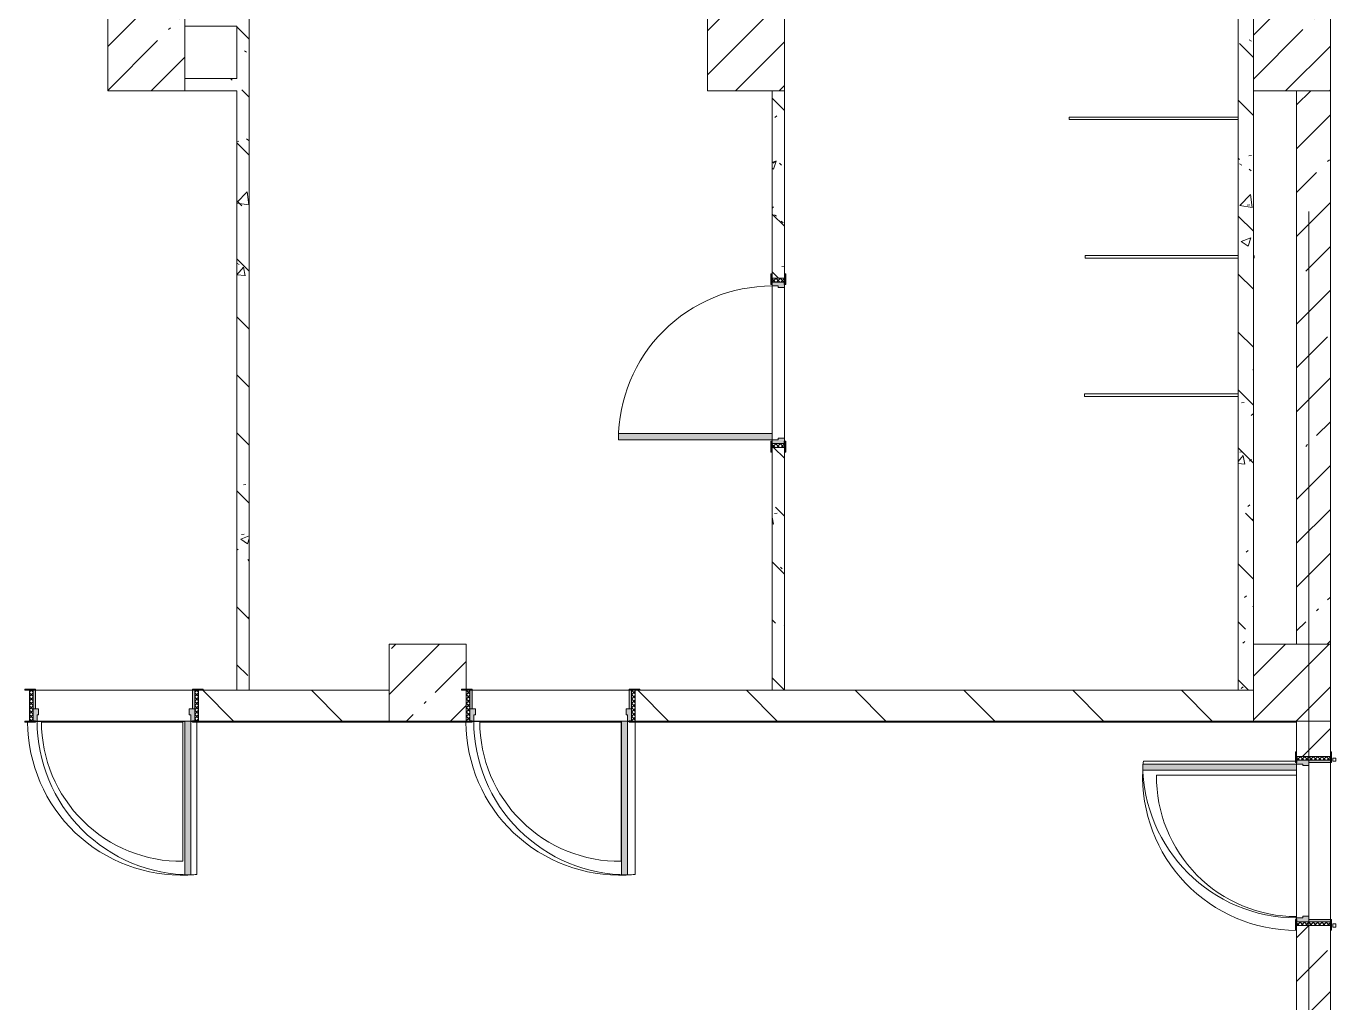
# Model space of a CAD drawing. Header units: millimetres. Extents: x 81663 to 277412, y -8553 to 29000.
# Drawn here: x 224448 to 232963, y 16767 to 23120 of the extents above; entities that cross this region are included whole.
import ezdxf

# ---------------------------------------------------------------- set-up
doc = ezdxf.new("R2010")
doc.units = ezdxf.units.MM
for name, color, linetype, lineweight, true_color in [('A-DOOR-2', 7, 'Continuous', 5, 0xe2e2e2), ('A-DOOR-3', 7, 'Continuous', 5, 0xaaaaaa), ('A-DOOR-FRAM-1', 7, 'Continuous', 5, 0xe2e2e2), ('A-DOOR-FRAM-3', 7, 'Continuous', 5, 0xaaaaaa), ('A-FLOR-2', 7, 'Continuous', 5, 0xaaaaaa), ('I-WALL-5', 7, 'Continuous', 5, 0x787878)]:
    doc.layers.add(name, color=color, linetype=linetype, lineweight=lineweight, true_color=true_color)
for name, color, linetype, lineweight in [('A-GENM', 7, 'Continuous', 5), ('A-WALL', 7, 'Continuous', 9), ('A-WALL-4', 7, 'Continuous', 5), ('I-WALL-3', 7, 'Continuous', 5), ('S-COLS-1', 7, 'Continuous', 5), ('Оси', 7, 'Continuous', 9)]:
    doc.layers.add(name, color=color, linetype=linetype, lineweight=lineweight)
pattern_1 = [(45, (148228.23, 0), (-285.1231, 285.1231), []), (45, (148513.35, 0), (-285.1231, 285.1231), [504.031, -100.806, 16.764, -84.042])]
pattern_2 = [(135, (148228.23, 0), (-377.1708, -377.1708), [533.4, -88.9, 17.78, -88.9]), (135, (148228.23, 376.94), (-377.1708, -377.1708), []), (50, (148228.23, 0), (637.6445, -55.7866), [66.675, -733.425]), (355, (148228.2, 0), (-123.3494, 668.699), [53.34, -586.74]), (100.451, (148281.37, -4.65), (514.299, 612.908), [56.665, -623.315]), (46.184, (148228.2, 177.8), (948.7764, -147.15), [100.012, -1100.137]), (96.636, (148307.3, 165.5), (830.909, 865.997), [84.998, -934.973]), (351.184, (148228.2, 177.8), (830.918, 865.988), [80.01, -880.11]), (21, (148317.13, 133.35), (530.6506, -357.9283), [66.675, -733.425]), (326, (148317.1, 133.35), (216.308, 644.6585), [53.34, -586.74]), (71.451, (148361.35, 103.5), (746.9596, 286.7243), [56.665, -623.315]), (37.5, (148228.23, 0), (10.81053, 295.9426), [16.764, -562.864, 16.764, -578.866, -588.962]), (37.5, (148228.23, 0), (10.81053, 295.9426), [-1175.258, 16.764, -572.198]), (7.5, (148228.23, 0), (233.8692, 350.6318), [16.764, -322.834, 16.764, -549.529, -224.472]), (7.5, (148228.23, 0), (233.8692, 350.6318), [-905.891, 16.764, -207.708]), (327.5, (148029.98, 0), (474.5678, -20.0513), [16.764, -205.486, 16.764, -676.656, -920.115]), (327.5, (148029.98, 0), (474.5678, -20.0513), [-915.67, 16.764, -903.351]), (317.5, (147941.1, 0), (518.4522, 88.9934), [16.764, -272.161, 16.764, -443.738, -653.415]), (317.5, (147941.1, 0), (518.4522, 88.9934), [-749.427, 16.764, -636.651])]

# ---------------------------------------------------------------- blocks, each defined once
blk = doc.blocks.new('BSC_Колонна _Прямоугольная - 500х500-23287078-2_5_3_птичка')
at = {"layer": 'S-COLS-1'}
h = blk.add_hatch(dxfattribs=at)
h.set_pattern_fill('FP_57', color=256, style=0, pattern_type=2)
h.set_pattern_definition([(45, (-84450, -22950), (-285.1231, 285.1231), []), (45, (-84164.88, -22950), (-285.1231, 285.1231), [504.031, -100.806, 16.764, -84.042])])
h.paths.add_polyline_path([(-250, -250), (250, -250), (250, 250), (-250, 250), (-250, -160)])
for p, q in [((250, 250), (-250, 250)), ((-250, 250), (-250, -250)), ((250, -250), (250, 250)), ((-250, -250), (250, -250))]:
    blk.add_line(p, q, dxfattribs=at)
blk = doc.blocks.new('BSC_Колонна _Прямоугольная - 500х500-V49-2_5_3_птичка')
at = {"layer": 'S-COLS-1'}
h = blk.add_hatch(dxfattribs=at)
h.set_pattern_fill('FP_82', color=256, style=0, pattern_type=2)
h.set_pattern_definition([(45, (-77000, -22950), (-285.1231, 285.1231), []), (45, (-76714.88, -22950), (-285.1231, 285.1231), [504.031, -100.806, 16.764, -84.042])])
h.paths.add_polyline_path([(-250, -250), (250, -250), (250, 250), (-250, 250), (-250, -160)])
for p, q in [((250, 250), (-250, 250)), ((-250, 250), (-250, -250)), ((250, -250), (250, 250)), ((-250, -250), (250, -250))]:
    blk.add_line(p, q, dxfattribs=at)
blk = doc.blocks.new('110_Дверь_СКБ_1Ст_Внутренняя1 - Д-4 1100x2100h_су мгн-V53-2_5_3_птичка')
at = {"layer": 'A-DOOR-2'}
h = blk.add_hatch(color=256, dxfattribs=at)
h.paths.add_polyline_path([(-512.5, 40), (-512.5, -40), (-477.5, -40), (-477.5, 0), (-487.5, 0), (-487.5, 40)])
h.paths.add_polyline_path([(502.5, 0), (502.5, -40), (537.5, -40), (537.5, 40), (512.5, 40), (512.5, 0)])
at = {"layer": 'A-DOOR-3'}
h = blk.add_hatch(dxfattribs=at)
h.set_pattern_fill('FP_88', color=256, style=0, pattern_type=2)
h.set_pattern_definition([(135, (1751.41, 104.685), (-14.14214, -14.14214), []), (225, (1751.41, 104.685), (14.14214, -14.14214), [])])
h.paths.add_polyline_path([(537.5, -40), (562.5, -40), (562.5, 40), (537.5, 40)])
at = {"layer": 'A-DOOR-FRAM-1'}
for points in [[(-487.5, 1040), (-487.5, 40), (-447.5, 40), (-447.5, 1040)], [(-567.5, 40), (-497.5, 40), (-497.5, 48), (-567.5, 48)], [(522.5, 40), (592.5, 40), (592.5, 48), (522.5, 48)], [(-567.5, -48), (-497.5, -48), (-497.5, -40), (-567.5, -40)], [(522.5, -48), (592.5, -48), (592.5, -40), (522.5, -40)]]:
    blk.add_hatch(color=256, dxfattribs=at).paths.add_polyline_path(points)
at = {"layer": 'A-DOOR-FRAM-3'}
h = blk.add_hatch(dxfattribs=at)
h.set_pattern_fill('FP_89', color=256, style=0, pattern_type=2)
h.set_pattern_definition([(45, (-371.384, 104.685), (-14.1421, 14.1421), []), (135, (-371.384, 104.685), (-14.1421, -14.1421), [])])
h.paths.add_polyline_path([(-537.5, -40), (-512.5, -40), (-512.5, 40), (-537.5, 40)])
at = {"layer": 'A-DOOR-3'}
for p, q in [((-487.5, 1040), (-487.5, 40)), ((-447.5, 1040), (-487.5, 1040)), ((-447.5, 40), (-447.5, 1040)), ((-487.5, 40), (-447.5, 40))]:
    blk.add_line(p, q, dxfattribs=at)
blk.add_arc((-487.5, 40), 1000, 360, 90, dxfattribs=at)
at = {"layer": 'A-DOOR-FRAM-3'}
for p, q in [((-497.5, 48), (-567.5, 48)), ((-567.5, 48), (-567.5, 40)), ((-567.5, 40), (-497.5, 40)), ((-512.5, 40), (-537.5, 40)), ((-537.5, 40), (-537.5, -40)), ((-487.5, 40), (-512.5, 40)), ((-512.5, 40), (-512.5, -40)), ((-512.5, -40), (-512.5, 40)), ((-497.5, 40), (-512.5, 40)), ((-512.5, 40), (-512.5, 39)), ((-512.5, 39), (-497.5, 39)), ((-497.5, 40), (-497.5, 48)), ((-497.5, 39), (-497.5, 40)), ((-487.5, 0), (-487.5, 40)), ((-477.5, 0), (-487.5, 0)), ((-477.5, -40), (-477.5, 0)), ((512.5, 0), (502.5, 0)), ((502.5, 0), (502.5, -40)), ((512.5, 40), (512.5, 0)), ((537.5, 40), (512.5, 40)), ((592.5, 48), (522.5, 48)), ((522.5, 48), (522.5, 40)), ((537.5, 40), (522.5, 40)), ((522.5, 40), (522.5, 39)), ((522.5, 40), (592.5, 40)), ((522.5, 39), (537.5, 39)), ((537.5, -40), (537.5, 40)), ((562.5, 40), (537.5, 40)), ((537.5, 40), (537.5, -40)), ((537.5, 39), (537.5, 40)), ((562.5, -40), (562.5, 40)), ((592.5, 40), (592.5, 48)), ((-497.5, -40), (-567.5, -40)), ((-567.5, -40), (-567.5, -48)), ((-567.5, -48), (-497.5, -48)), ((-537.5, -40), (-512.5, -40)), ((-497.5, -39), (-512.5, -39)), ((-512.5, -39), (-512.5, -40)), ((-512.5, -40), (-477.5, -40)), ((-512.5, -40), (-497.5, -40)), ((-497.5, -40), (-497.5, -39)), ((-497.5, -48), (-497.5, -40)), ((502.5, -40), (537.5, -40)), ((537.5, -39), (522.5, -39)), ((522.5, -39), (522.5, -40)), ((522.5, -40), (537.5, -40)), ((592.5, -40), (522.5, -40)), ((522.5, -40), (522.5, -48)), ((522.5, -48), (592.5, -48)), ((537.5, -40), (537.5, -39)), ((537.5, -40), (562.5, -40)), ((592.5, -48), (592.5, -40))]:
    blk.add_line(p, q, dxfattribs=at)
blk = doc.blocks.new('110_Дверь_СКБ_1Ст_Внутренняя1 - Д-4 1100x2100h_су мгн-32375332-2_5_3_птичка')
at = {"layer": 'A-DOOR-2'}
h = blk.add_hatch(color=256, dxfattribs=at)
h.paths.add_polyline_path([(512.5, 100), (512.5, 60), (502.5, 60), (502.5, 20), (537.5, 20), (537.5, 100)])
h.paths.add_polyline_path([(-487.5, 100), (-512.5, 100), (-512.5, 20), (-477.5, 20), (-477.5, 60), (-487.5, 60)])
at = {"layer": 'A-DOOR-3'}
h = blk.add_hatch(dxfattribs=at)
h.set_pattern_fill('FP_63', color=256, style=0, pattern_type=2)
h.set_pattern_definition([(135, (1751.41, 164.685), (-14.14214, -14.14214), []), (225, (1751.41, 164.685), (14.14214, -14.14214), [])])
h.paths.add_polyline_path([(562.5, 100), (537.5, 100), (537.5, -100), (562.5, -100)])
at = {"layer": 'A-DOOR-FRAM-1'}
for points in [[(-487.5, 1100), (-487.5, 100), (-447.5, 100), (-447.5, 1100)], [(-567.5, 108), (-567.5, 100), (-497.5, 100), (-497.5, 108)], [(592.5, 108), (522.5, 108), (522.5, 100), (592.5, 100)], [(-497.5, 20), (-512.5, 20), (-512.5, -100), (-497.5, -100)], [(537.5, 20), (522.5, 20), (522.5, -100), (537.5, -100)], [(-567.5, -100), (-567.5, -108), (-497.5, -108), (-497.5, -100)], [(592.5, -100), (522.5, -100), (522.5, -108), (592.5, -108)]]:
    blk.add_hatch(color=256, dxfattribs=at).paths.add_polyline_path(points)
at = {"layer": 'A-DOOR-FRAM-3'}
h = blk.add_hatch(dxfattribs=at)
h.set_pattern_fill('FP_64', color=256, style=0, pattern_type=2)
h.set_pattern_definition([(45, (-371.384, 164.685), (-14.1421, 14.1421), []), (135, (-371.384, 164.685), (-14.1421, -14.1421), [])])
h.paths.add_polyline_path([(-512.5, 100), (-537.5, 100), (-537.5, -100), (-512.5, -100)])
at = {"layer": 'A-DOOR-3'}
for p, q in [((-487.5, 1100), (-487.5, 100)), ((-447.5, 1100), (-487.5, 1100)), ((-447.5, 100), (-447.5, 1100)), ((-487.5, 100), (-447.5, 100))]:
    blk.add_line(p, q, dxfattribs=at)
blk.add_arc((-487.5, 100), 1000, 360, 90, dxfattribs=at)
at = {"layer": 'A-DOOR-FRAM-3'}
for p, q in [((-497.5, 108), (-567.5, 108)), ((-567.5, 108), (-567.5, 100)), ((-567.5, 100), (-497.5, 100)), ((-512.5, 100), (-537.5, 100)), ((-537.5, 100), (-537.5, -100)), ((-487.5, 100), (-512.5, 100)), ((-512.5, 100), (-512.5, 20)), ((-512.5, -100), (-512.5, 100)), ((-497.5, 100), (-512.5, 100)), ((-512.5, 100), (-512.5, 99)), ((-512.5, 99), (-497.5, 99)), ((-497.5, 100), (-497.5, 108)), ((-497.5, 99), (-497.5, 100)), ((-487.5, 60), (-487.5, 100)), ((512.5, 100), (512.5, 60)), ((537.5, 100), (512.5, 100)), ((592.5, 108), (522.5, 108)), ((522.5, 108), (522.5, 100)), ((537.5, 100), (522.5, 100)), ((522.5, 100), (522.5, 99)), ((522.5, 100), (592.5, 100)), ((522.5, 99), (537.5, 99)), ((537.5, 20), (537.5, 100)), ((562.5, 100), (537.5, 100)), ((537.5, 100), (537.5, -100)), ((537.5, 99), (537.5, 100)), ((562.5, -100), (562.5, 100)), ((592.5, 100), (592.5, 108)), ((-512.5, 20), (-477.5, 20)), ((-497.5, 20), (-512.5, 20)), ((-512.5, 20), (-512.5, -100)), ((-497.5, -100), (-497.5, 20)), ((-477.5, 60), (-487.5, 60)), ((-477.5, 20), (-477.5, 60)), ((512.5, 60), (502.5, 60)), ((502.5, 60), (502.5, 20)), ((502.5, 20), (537.5, 20)), ((537.5, 20), (522.5, 20)), ((522.5, 20), (522.5, -100)), ((537.5, -100), (537.5, 20)), ((-497.5, -100), (-567.5, -100)), ((-567.5, -100), (-567.5, -108)), ((-567.5, -108), (-497.5, -108)), ((-537.5, -100), (-512.5, -100)), ((-512.5, -100), (-497.5, -100)), ((-497.5, -108), (-497.5, -100)), ((522.5, -100), (537.5, -100)), ((592.5, -100), (522.5, -100)), ((522.5, -100), (522.5, -108)), ((522.5, -108), (592.5, -108)), ((537.5, -100), (562.5, -100)), ((592.5, -108), (592.5, -100))]:
    blk.add_line(p, q, dxfattribs=at)
blk = doc.blocks.new('131_Сантехническая перегородка - СП-2-29831410-2_5_3_птичка')
at = {"layer": 'A-GENM'}
for p, q in [((0, 8), (1100, 8)), ((1100, 8), (1100, -8)), ((1100, -8), (0, -8))]:
    blk.add_line(p, q, dxfattribs=at)
blk = doc.blocks.new('131_Сантехническая перегородка - СП-2-16286057-2_5_3_птичка')
at = {"layer": 'A-GENM'}
for p, q in [((0, 8), (995.7, 8)), ((0, 8), (0, -8)), ((1100, 8), (1100, -8)), ((995.7, -8), (0, -8))]:
    blk.add_line(p, q, dxfattribs=at)
blk = doc.blocks.new('131_Сантехническая перегородка - СП-2-V56-2_5_3_птичка')
at = {"layer": 'A-GENM'}
for p, q in [((0, 8), (1000.7, 8)), ((0, 8), (0, -8)), ((1000.7, -8), (0, -8))]:
    blk.add_line(p, q, dxfattribs=at)
blk = doc.blocks.new('110_Дверь_СКБ_1Ст_Внутренняя1 - Д-4 _л_ 1100x2100h_су мгн-V81-2_5_3_птичка')
at = {"layer": 'A-DOOR-2'}
h = blk.add_hatch(color=256, dxfattribs=at)
h.paths.add_polyline_path([(-512.5, 110), (-512.5, 30), (-477.5, 30), (-477.5, 70), (-487.5, 70), (-487.5, 110)])
h.paths.add_polyline_path([(502.5, 70), (502.5, 30), (537.5, 30), (537.5, 110), (512.5, 110), (512.5, 70)])
at = {"layer": 'A-DOOR-3'}
h = blk.add_hatch(dxfattribs=at)
h.set_pattern_fill('FP_86', color=256, style=0, pattern_type=2)
h.set_pattern_definition([(135, (1751.41, 174.685), (-14.14214, -14.14214), []), (225, (1751.41, 174.685), (14.14214, -14.14214), [])])
h.paths.add_polyline_path([(537.5, -110), (562.5, -110), (562.5, 110), (537.5, 110)])
at = {"layer": 'A-DOOR-FRAM-1'}
for points in [[(472.5, 110), (512.5, 110), (512.5, 1110), (472.5, 1110), (472.5, 401.4)], [(-567.5, 110), (-497.5, 110), (-497.5, 118), (-567.5, 118)], [(522.5, 110), (592.5, 110), (592.5, 118), (522.5, 118)], [(-512.5, 30), (-512.5, -110), (-497.5, -110), (-497.5, 30)], [(522.5, -110), (537.5, -110), (537.5, 30), (522.5, 30)], [(-567.5, -118), (-497.5, -118), (-497.5, -110), (-567.5, -110)], [(522.5, -118), (592.5, -118), (592.5, -110), (522.5, -110)]]:
    blk.add_hatch(color=256, dxfattribs=at).paths.add_polyline_path(points)
at = {"layer": 'A-DOOR-FRAM-3'}
h = blk.add_hatch(dxfattribs=at)
h.set_pattern_fill('FP_87', color=256, style=0, pattern_type=2)
h.set_pattern_definition([(45, (-371.384, 174.685), (-14.1421, 14.1421), []), (135, (-371.384, 174.685), (-14.1421, -14.1421), [])])
h.paths.add_polyline_path([(-537.5, 110), (-537.5, -110), (-512.5, -110), (-512.5, 110)])
at = {"layer": 'A-DOOR-3'}
for p, q in [((512.5, 1110), (472.5, 1110)), ((472.5, 1110), (472.5, 110)), ((512.5, 110), (512.5, 1110)), ((472.5, 110), (512.5, 110))]:
    blk.add_line(p, q, dxfattribs=at)
blk.add_arc((512.5, 110), 1000, 90, 180, dxfattribs=at)
at = {"layer": 'A-DOOR-FRAM-3'}
for p, q in [((-497.5, 118), (-567.5, 118)), ((-567.5, 118), (-567.5, 110)), ((-567.5, 110), (-497.5, 110)), ((-512.5, 110), (-537.5, 110)), ((-537.5, 110), (-537.5, -110)), ((-487.5, 110), (-512.5, 110)), ((-512.5, 110), (-512.5, 30)), ((-512.5, -110), (-512.5, 110)), ((-497.5, 110), (-512.5, 110)), ((-512.5, 110), (-512.5, 109)), ((-512.5, 109), (-497.5, 109)), ((-497.5, 110), (-497.5, 118)), ((-497.5, 109), (-497.5, 110)), ((-487.5, 70), (-487.5, 110)), ((512.5, 110), (512.5, 70)), ((537.5, 110), (512.5, 110)), ((592.5, 118), (522.5, 118)), ((522.5, 118), (522.5, 110)), ((537.5, 110), (522.5, 110)), ((522.5, 110), (522.5, 109)), ((522.5, 110), (592.5, 110)), ((522.5, 109), (537.5, 109)), ((537.5, 30), (537.5, 110)), ((562.5, 110), (537.5, 110)), ((537.5, 110), (537.5, -110)), ((537.5, 109), (537.5, 110)), ((562.5, -110), (562.5, 110)), ((592.5, 110), (592.5, 118)), ((-512.5, 30), (-477.5, 30)), ((-497.5, 30), (-512.5, 30)), ((-512.5, 30), (-512.5, -110)), ((-497.5, -110), (-497.5, 30)), ((-477.5, 70), (-487.5, 70)), ((-477.5, 30), (-477.5, 70)), ((512.5, 70), (502.5, 70)), ((502.5, 70), (502.5, 30)), ((502.5, 30), (537.5, 30)), ((537.5, 30), (522.5, 30)), ((522.5, 30), (522.5, -110)), ((537.5, -110), (537.5, 30)), ((-497.5, -110), (-567.5, -110)), ((-567.5, -110), (-567.5, -118)), ((-567.5, -118), (-497.5, -118)), ((-537.5, -110), (-512.5, -110)), ((-512.5, -110), (-497.5, -110)), ((-497.5, -118), (-497.5, -110)), ((522.5, -110), (537.5, -110)), ((592.5, -110), (522.5, -110)), ((522.5, -110), (522.5, -118)), ((522.5, -118), (592.5, -118)), ((537.5, -110), (562.5, -110)), ((592.5, -118), (592.5, -110))]:
    blk.add_line(p, q, dxfattribs=at)
blk = doc.blocks.new('BSC_Колонна _Прямоугольная - 500х500-V100-2_5_3_птичка')
at = {"layer": 'S-COLS-1'}
h = blk.add_hatch(dxfattribs=at)
h.set_pattern_fill('FP_128', color=256, style=0, pattern_type=2)
h.set_pattern_definition([(45, (-78830, -18850), (-285.1231, 285.1231), []), (45, (-78544.88, -18850), (-285.1231, 285.1231), [504.031, -100.806, 16.764, -84.042])])
h.paths.add_polyline_path([(-206.5, -250), (250, -250), (250, -50), (220, -50), (220, -42), (250, -42), (250, 250), (-250, 250), (-250, -250)])
for p, q in [((250, 250), (-250, 250)), ((-250, 250), (-250, -250)), ((250, -42), (250, 250)), ((-250, -250), (220, -250))]:
    blk.add_line(p, q, dxfattribs=at)
blk = doc.blocks.new('BSC_Колонна _Прямоугольная - 500х500-V101-2_5_3_птичка')
at = {"layer": 'S-COLS-1'}
h = blk.add_hatch(dxfattribs=at)
h.set_pattern_fill('FP_129', color=256, style=0, pattern_type=2)
h.set_pattern_definition([(45, (-84450, -18850), (-285.1231, 285.1231), []), (45, (-84164.88, -18850), (-285.1231, 285.1231), [504.031, -100.806, 16.764, -84.042])])
h.paths.add_polyline_path([(-250, -250), (250, -250), (250, 250), (-250, 250), (-250, -109.1)])
for p, q in [((250, 250), (-250, 250)), ((-250, 250), (-250, -250)), ((250, -250), (250, 250)), ((-250, -250), (250, -250))]:
    blk.add_line(p, q, dxfattribs=at)
blk = doc.blocks.new('BSC_Колонна _Прямоугольная - 500х500-V102-2_5_3_птичка')
at = {"layer": 'S-COLS-1'}
h = blk.add_hatch(dxfattribs=at)
h.set_pattern_fill('FP_130', color=256, style=0, pattern_type=2)
h.set_pattern_definition([(45, (-80900, -22950), (-285.1231, 285.1231), []), (45, (-80614.88, -22950), (-285.1231, 285.1231), [504.031, -100.806, 16.764, -84.042])])
h.paths.add_polyline_path([(-250, -250), (250, -250), (250, 250), (-250, 250), (-250, -160)])
for p, q in [((250, 250), (-250, 250)), ((-250, 250), (-250, -250)), ((250, -250), (250, 250)), ((-250, -250), (250, -250))]:
    blk.add_line(p, q, dxfattribs=at)

msp = doc.modelspace()

# ---------------------------------------------------------------- hatches: boundary and pattern name
at = {"layer": 'I-WALL-3'}
h = msp.add_hatch(dxfattribs=at)
h.set_pattern_fill('FP_56', color=256, style=0, pattern_type=2)
h.set_pattern_definition(pattern_1)
h.paths.add_polyline_path([(232928.2, 15150), (232928.2, 15530), (232708.2, 15530), (232708.2, 15150)])
h.paths.add_polyline_path([(232708.2, 18570), (232928.2, 18570), (232928.2, 18600), (232708.2, 18600)])
h.paths.add_polyline_path([(232708.2, 19100), (232928.2, 19100), (232928.2, 22700), (232708.2, 22700), (232708.2, 19319.3)])
h.paths.add_polyline_path([(232832.3, 23200), (232928.2, 23200), (232928.2, 26600), (232708.2, 26600), (232708.2, 23200)])
h = msp.add_hatch(dxfattribs=at)
h.set_pattern_fill('FP_59', color=256, style=0, pattern_type=2)
h.set_pattern_definition([(135, (148228.23, 0), (-353.5534, -353.5534), [])])
h.paths.add_polyline_path([(230561.8, 18600), (232428.2, 18600), (232428.2, 18800), (228408.2, 18800), (228408.2, 18600), (228706.8, 18600)])
h.paths.add_polyline_path([(225598.2, 18600), (226808.2, 18600), (226808.2, 18800), (225568.2, 18800), (225568.2, 18600)])
h.paths.add_polyline_path([(214988.2, 18600), (221768.2, 18600), (221768.2, 18800), (214988.2, 18800)])
h.paths.add_polyline_path([(222268.2, 18600), (224468.2, 18600), (224468.2, 18800), (222268.2, 18800), (222268.2, 18681)])
h = msp.add_hatch(dxfattribs=at)
h.set_pattern_fill('FP_56', color=256, style=0, pattern_type=2)
h.set_pattern_definition(pattern_1)
h.paths.add_polyline_path([(232708.2, 15530), (232928.2, 15530), (232928.2, 17270), (232708.2, 17270), (232708.2, 15848.6)])
h.paths.add_polyline_path([(232928.2, 18370), (232928.2, 18570), (232708.2, 18570), (232708.2, 18370)])
at = {"layer": 'I-WALL-5'}
h = msp.add_hatch(dxfattribs=at)
h.set_pattern_fill('FP_69', color=256, style=0, pattern_type=2)
h.set_pattern_definition(pattern_2)
h.paths.add_polyline_path([(225818.2, 18800), (225898.2, 18800), (225898.2, 26900), (225818.2, 26900), (225818.2, 20476.2)])
h = msp.add_hatch(dxfattribs=at)
h.set_pattern_fill('FP_69', color=256, style=0, pattern_type=2)
h.set_pattern_definition(pattern_2)
h.paths.add_polyline_path([(232416.9, 18800), (232428.2, 18800), (232428.2, 26900), (232328.9, 26900), (232328.9, 18800)])
h = msp.add_hatch(dxfattribs=at)
h.set_pattern_fill('FP_69', color=256, style=0, pattern_type=2)
h.set_pattern_definition(pattern_2)
h.paths.add_polyline_path([(225818.2, 22700), (225818.2, 22780), (225478.2, 22780), (225478.2, 22700)])
h = msp.add_hatch(dxfattribs=at)
h.set_pattern_fill('FP_69', color=256, style=0, pattern_type=2)
h.set_pattern_definition(pattern_2)
h.paths.add_polyline_path([(229378.2, 18800), (229378.2, 20380), (229298.2, 20380), (229298.2, 18800)])
h.paths.add_polyline_path([(229298.2, 21480), (229378.2, 21480), (229378.2, 22700), (229298.2, 22700), (229298.2, 21510)])

# ---------------------------------------------------------------- linework, layer by layer
at = {"layer": 'A-FLOR-2'}
for p, q in [((224547.1, 18596.6), (224508.2, 18596.6)), ((225467.1, 18592.9), (224547.3, 18592.9)), ((225478.2, 18597.6), (225467.1, 18597.6)), ((225467.1, 18597.6), (225467.1, 17687.6)), ((225528.2, 18597.6), (225518.2, 18597.6)), ((225557.1, 17602.6), (225557.1, 18592)), ((227278.2, 18592.9), (225598.2, 18592.9)), ((227397.1, 18596.6), (227348.2, 18596.6)), ((228317.1, 18592.9), (227397.3, 18592.9)), ((228317.1, 18597.6), (228317.1, 17687.6)), ((228368.2, 18597.6), (228358.2, 18597.6)), ((228407.1, 17602.6), (228407.1, 18592)), ((232708.2, 18592.9), (228438.2, 18592.9)), ((232700.2, 18338.2), (231712.3, 18338.2)), ((232707.3, 18320), (232707.3, 18330)), ((231797.3, 18248.2), (232707.3, 18248.2)), ((232707.3, 18248.2), (232707.3, 18280)), ((232706.3, 17310), (232706.3, 17328.2))]:
    msp.add_line(p, q, dxfattribs=at)
for centre, radius, start, end in [((225457.1, 18597.6), 1000, 180.32046, 272.39422), ((225457.1, 18597.6), 910, 180.06296, 270.62964), ((228307.1, 18597.6), 1000, 180.32046, 272.39422), ((228307.1, 18597.6), 910, 180.06296, 270.62964), ((232707.3, 18238.2), 1000, 174.26083, 175.30446), ((232707.3, 18238.2), 1000, 177.59974, 269.9427), ((232707.3, 18238.2), 910, 179.37036, 269.93704), ((225457.1, 18597.6), 1000, 273.50823, 275.73917), ((228307.1, 18597.6), 1000, 272.93441, 275.73917)]:
    msp.add_arc(centre, radius, start, end, dxfattribs=at)
at = {"layer": 'A-WALL'}
for p, q in [((225818.2, 18800), (225898.2, 18800)), ((229298.2, 18800), (229378.2, 18800)), ((232328.9, 18800), (232428.2, 18800))]:
    msp.add_line(p, q, dxfattribs=at)
at = {"layer": 'A-WALL-4'}
for p, q in [((232963.2, 18358.5), (232943.2, 18358.5)), ((232943.2, 18358.5), (232943.2, 18338.5)), ((232943.2, 18338.5), (232963.2, 18338.5)), ((232963.2, 18338.5), (232963.2, 18358.5)), ((232963.2, 17280), (232943.2, 17280)), ((232943.2, 17280), (232943.2, 17260)), ((232943.2, 17260), (232963.2, 17260)), ((232963.2, 17260), (232963.2, 17280))]:
    msp.add_line(p, q, dxfattribs=at)
at = {"layer": 'I-WALL-3'}
for p, q in [((225898.2, 18800), (225898.2, 26900)), ((232328.9, 23420), (232328.9, 18800)), ((225478.2, 23120), (225818.2, 23120)), ((225818.2, 23120), (225818.2, 22780)), ((225818.2, 22780), (225478.2, 22780)), ((225478.2, 22700), (225818.2, 22700)), ((225818.2, 22700), (225818.2, 18800)), ((229298.2, 22700), (229298.2, 21510)), ((229378.2, 21510), (229378.2, 22700)), ((232428.9, 19100), (232428.9, 22700)), ((232708.2, 22700), (232708.2, 19100)), ((232928.2, 19100), (232928.2, 22700)), ((229298.2, 20470), (229298.2, 21430)), ((229378.2, 21420), (229378.2, 20440)), ((229298.2, 20350), (229298.2, 18800)), ((229378.2, 18800), (229378.2, 20350)), ((224508.2, 18800), (225528.2, 18800)), ((225818.2, 18800), (225598.2, 18800)), ((226808.2, 18800), (225898.2, 18800)), ((227348.2, 18800), (228368.2, 18800)), ((229298.2, 18800), (228438.2, 18800)), ((232328.9, 18800), (229378.2, 18800)), ((225478.2, 18600), (224518.2, 18600)), ((225598.2, 18600), (226808.2, 18600)), ((228318.2, 18600), (227358.2, 18600)), ((228438.2, 18600), (232428.2, 18600)), ((232708.2, 18600), (232708.2, 18570)), ((232708.2, 18570), (232708.2, 18400)), ((232928.2, 18570), (232928.2, 18600)), ((232928.2, 18400), (232928.2, 18570)), ((232928.2, 18330), (232928.2, 17310)), ((232708.2, 17320), (232708.2, 18280)), ((232708.2, 17240), (232708.2, 16130)), ((232928.2, 11550), (232928.2, 17240))]:
    msp.add_line(p, q, dxfattribs=at)
at = {"layer": 'Оси'}
msp.add_line((232788.2, 10029.8), (232788.2, 21915.1), dxfattribs=at)

# ---------------------------------------------------------------- block references
at = {"layer": 'A-DOOR-3'}
for name, p, rotation in [('110_Дверь_СКБ_1Ст_Внутренняя1 - Д-4 1100x2100h_су мгн-V53-2_5_3_птичка', (229338.2, 20917.5), 89.99999999999984), ('110_Дверь_СКБ_1Ст_Внутренняя1 - Д-4 1100x2100h_су мгн-32375332-2_5_3_птичка', (225030.7, 18700), 180), ('110_Дверь_СКБ_1Ст_Внутренняя1 - Д-4 1100x2100h_су мгн-32375332-2_5_3_птичка', (227870.7, 18700), 180), ('110_Дверь_СКБ_1Ст_Внутренняя1 - Д-4 _л_ 1100x2100h_су мгн-V81-2_5_3_птичка', (232818.2, 17807.5), 89.9999999999999)]:
    msp.add_blockref(name, p, dxfattribs=dict(at, rotation=rotation))
at = {"layer": 'A-GENM', "rotation": 180}
msp.add_blockref('131_Сантехническая перегородка - СП-2-29831410-2_5_3_птичка', (232328.9, 22520), dxfattribs=at)
at = {"layer": 'A-GENM'}
for name, p in [('131_Сантехническая перегородка - СП-2-16286057-2_5_3_птичка', (231333.2, 21620)), ('131_Сантехническая перегородка - СП-2-V56-2_5_3_птичка', (231328.2, 20720))]:
    msp.add_blockref(name, p, dxfattribs=at)
at = {"layer": 'S-COLS-1'}
for name, p in [('BSC_Колонна _Прямоугольная - 500х500-V49-2_5_3_птичка', (225228.2, 22950)), ('BSC_Колонна _Прямоугольная - 500х500-V102-2_5_3_птичка', (229128.2, 22950)), ('BSC_Колонна _Прямоугольная - 500х500-23287078-2_5_3_птичка', (232678.2, 22950)), ('BSC_Колонна _Прямоугольная - 500х500-V100-2_5_3_птичка', (227058.2, 18850)), ('BSC_Колонна _Прямоугольная - 500х500-V101-2_5_3_птичка', (232678.2, 18850))]:
    msp.add_blockref(name, p, dxfattribs=at)

doc.saveas('drawing.dxf')
